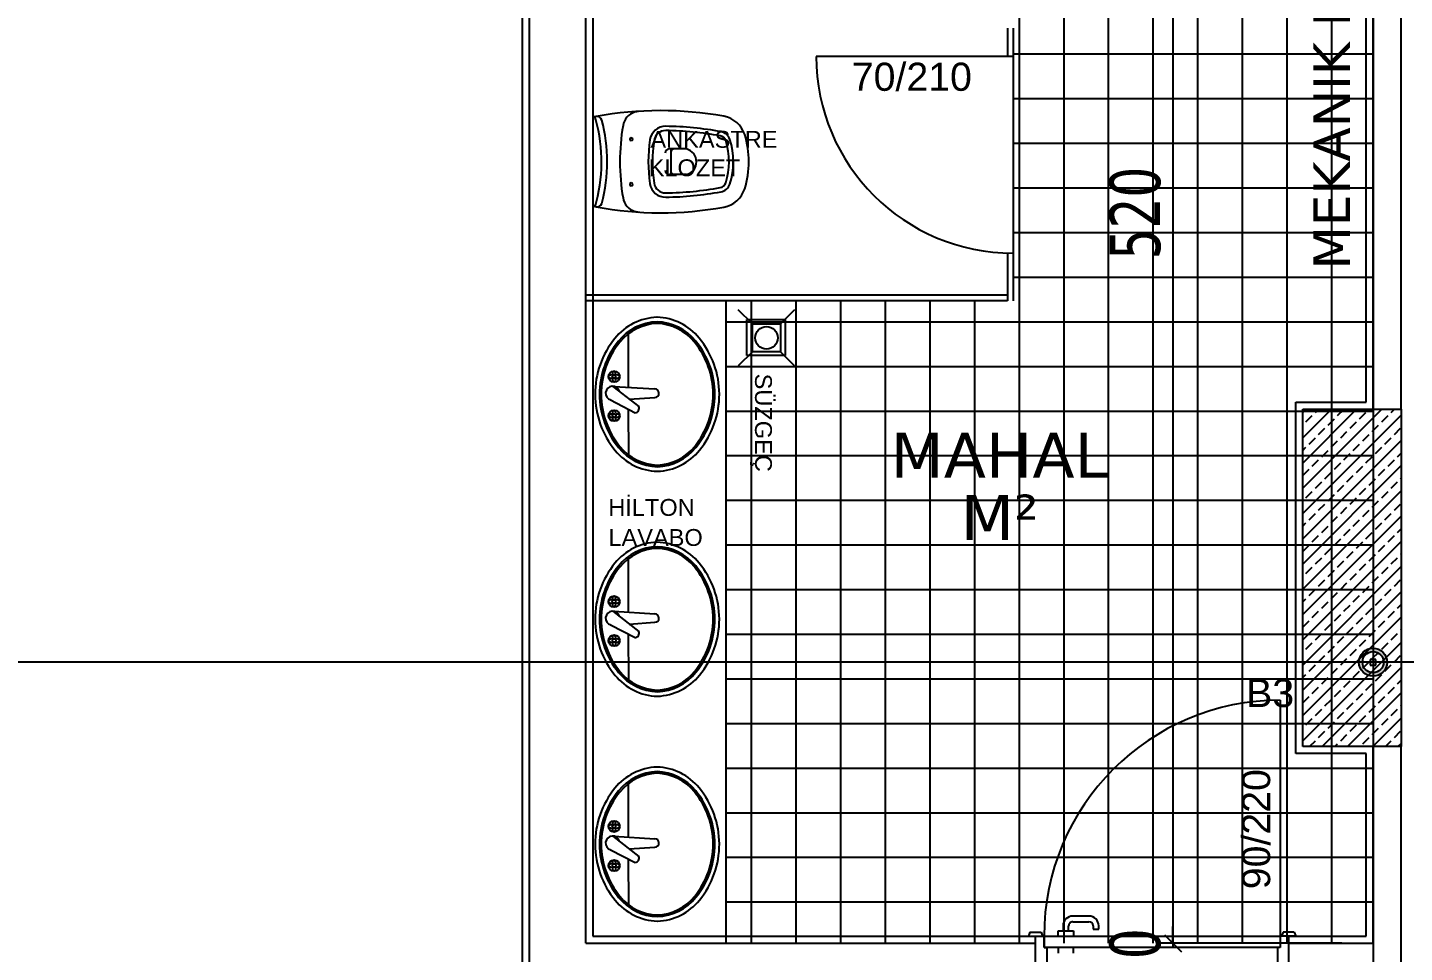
# Model space of a CAD drawing. Header units: millimetres. Extents: x 43168.9 to 43194.6, y -25545.1 to -25543.4.
# Drawn here: x 43172.8132 to 43172.9111, y -25544.0046 to -25543.9388 of the extents above; entities that cross this region are included whole.
import ezdxf
from ezdxf.enums import TextEntityAlignment as Align

# ---------------------------------------------------------------- set-up
doc = ezdxf.new("R2010")
doc.units = ezdxf.units.MM
doc.header["$LTSCALE"] = 200
doc.linetypes.add('DASHDOT2', pattern=[0.5, 0.25, -0.125, 0, -0.125])
for name, color, linetype in [('ahsap-mal_sgh', 44, 'Continuous'), ('aks_sgh', 5, 'DASHDOT2'), ('dograma_sgh', 43, 'Continuous'), ('duv_sgh', 4, 'Continuous'), ('gor-3_sgh', 191, 'Continuous'), ('kolon-b.a_sgh', 6, 'Continuous'), ('olcuic_sgh', 183, 'Continuous'), ('poz_sgh', 12, 'Continuous'), ('siva_sgh', 145, 'Continuous'), ('tarama-betonarme_sgh', 223, 'Continuous'), ('tarama-zemin_sgh', 197, 'Continuous'), ('yazi-genel_sgh', 7, 'Continuous'), ('yazi-merdi_sgh', 9, 'Continuous')]:
    doc.layers.add(name, color=color, linetype=linetype)
doc.styles.add('1-200', font='arial.ttf', dxfattribs={"height": 60})
doc.styles.add('dim', font='VERDANA.TTF', dxfattribs={"width": 0.7})
doc.styles.add('text1', font='VERDANA.TTF')
doc.styles.add('text2', font='arial.ttf')

msp = doc.modelspace()

# ---------------------------------------------------------------- hatches: boundary and pattern name
h = msp.add_hatch(color=256)
edge = h.paths.add_edge_path()
edge.add_arc((43172.90887904171, -25543.98391939969), 0.001, 0, 360)
edge = h.paths.add_edge_path(flags=16)
edge.add_arc((43172.90887904171, -25543.98391939969), 0.00075, 0, 360)

# ---------------------------------------------------------------- linework, layer by layer
at = {"color": 0, "linetype": 'Continuous'}
for p, q in [((43172.85337904171, -25543.945153073), (43172.85337904171, -25543.95148572637)), ((43172.8600529617, -25543.947408533), (43172.8588433617, -25543.947408533)), ((43172.85894416171, -25543.947408533), (43172.85894416171, -25543.94922293301)), ((43172.8600529617, -25543.94922293301), (43172.8588433617, -25543.94922293301))]:
    msp.add_line(p, q, dxfattribs=at)
for p, q in [((43172.86473479174, -25543.9598406321), (43172.86373479175, -25543.9588406321)), ((43172.86773479174, -25543.9588406321), (43172.86673479174, -25543.9598406321)), ((43172.86473479174, -25543.9618406321), (43172.86473479174, -25543.9598406321)), ((43172.86473479174, -25543.9598406321), (43172.86673479174, -25543.9598406321)), ((43172.86673479174, -25543.9598406321), (43172.86673479174, -25543.9618406321)), ((43172.86473479174, -25543.9618406321), (43172.86373479175, -25543.9628406321)), ((43172.86673479174, -25543.9618406321), (43172.86473479174, -25543.9618406321)), ((43172.86773479174, -25543.9628406321), (43172.86673479174, -25543.9618406321))]:
    msp.add_line(p, q)
at = {"color": 0}
for p, q in [((43172.85589660074, -25543.96057330263), (43172.85590515455, -25543.96435931916)), ((43172.8548138511, -25543.96429865526), (43172.85665167431, -25543.96573544293)), ((43172.85489187601, -25543.96429476309), (43172.85779351337, -25543.96447962667)), ((43172.85464613407, -25543.96526053869), (43172.85638844732, -25543.96616825431)), ((43172.85597417301, -25543.9652051373), (43172.85779486895, -25543.96507962514)), ((43172.85590867678, -25543.965918302), (43172.8559159952, -25543.96915752499)), ((43172.85589660074, -25543.97657330263), (43172.85590515455, -25543.98035931916)), ((43172.8548138511, -25543.98029865526), (43172.85665167431, -25543.98173544293)), ((43172.85489187601, -25543.98029476309), (43172.85779351337, -25543.98047962667)), ((43172.85597417301, -25543.9812051373), (43172.85779486895, -25543.98107962514)), ((43172.85464613407, -25543.98126053869), (43172.85638844732, -25543.98216825431)), ((43172.85590867678, -25543.981918302), (43172.8559159952, -25543.98515752498)), ((43172.85589660074, -25543.99257330263), (43172.85590515455, -25543.99635931916)), ((43172.8548138511, -25543.99629865526), (43172.85665167431, -25543.99773544292)), ((43172.85489187601, -25543.99629476309), (43172.85779351337, -25543.99647962667)), ((43172.85464613407, -25543.99726053869), (43172.85638844732, -25543.99816825431)), ((43172.85597417301, -25543.9972051373), (43172.85779486895, -25543.99707962514)), ((43172.85590867678, -25543.997918302), (43172.8559159952, -25544.00115752498))]:
    msp.add_line(p, q, dxfattribs=at)
at = {"color": 0, "linetype": 'ByBlock', "lineweight": -2}
for p, q in [((43172.9090790417, -25543.98371939969), (43172.90867904171, -25543.98371939969)), ((43172.90867904171, -25543.98371939969), (43172.90867904171, -25543.98411939969)), ((43172.90894975238, -25543.98384868901), (43172.90880833103, -25543.98399011037)), ((43172.90894975238, -25543.98399011037), (43172.90880833103, -25543.98384868901)), ((43172.9090790417, -25543.98411939969), (43172.9090790417, -25543.98371939969)), ((43172.90867904171, -25543.98411939969), (43172.9090790417, -25543.98411939969)), ((43172.89405010949, -25544.00331939969), (43172.8952501095, -25544.00451939969)), ((43172.89405010949, -25544.00331939969), (43172.8952501095, -25544.00451939969))]:
    msp.add_line(p, q, dxfattribs=at)
msp.add_circle((43172.86573479174, -25543.9608406321), 0.0008)
at = {"color": 0}
for centre, radius in [((43172.85489791472, -25543.96360531949), 0.0003999999999999999), ((43172.85489394601, -25543.96360040893), 0.00012439710618346), ((43172.85490419289, -25543.96638410974), 0.0003999999999999999), ((43172.85490418173, -25543.96637917066), 0.00012439710618346), ((43172.85489791472, -25543.97960531949), 0.0003999999999999999), ((43172.85489394601, -25543.97960040893), 0.00012439710618346), ((43172.85490419289, -25543.98238410974), 0.0003999999999999999), ((43172.85490418173, -25543.98237917066), 0.00012439710618346), ((43172.85489791472, -25543.99560531949), 0.0003999999999999999), ((43172.85489394601, -25543.99560040893), 0.00012439710618346), ((43172.85490419289, -25543.99838410974), 0.0003999999999999999), ((43172.85490418173, -25543.99837917066), 0.00012439710618346)]:
    msp.add_circle(centre, radius, dxfattribs=at)
at = {"color": 0, "linetype": 'Continuous', "lineweight": -2}
for radius in [0.001, 0.00075]:
    msp.add_circle((43172.90887904171, -25543.98391939969), radius, dxfattribs=at)
at = {"color": 0, "linetype": 'Continuous'}
for centre, radius, start, end in [((43172.8582083217, -25543.969926933), 0.02524468, 79.73889383134453, 100.4550887592363), ((43172.85672624171, -25543.94594499301), 0.0012096, 107.8230572163464, 170.2937211705449), ((43172.85684476171, -25543.946313573), 0.00159678, 97.88293826158487, 107.8230572163464), ((43172.85414141943, -25543.94819241322), 0.003133497843446896, 99.44328543326012, 104.0813472852869), ((43172.85337904171, -25543.94539499301), 0.00024192, 14.9799574775864, 90), ((43172.8424633617, -25543.94831573301), 0.0115416, 343.9011990773199, 14.9799574775864), ((43172.85368948171, -25543.94543839301), 0.0003427200000000001, 14.88803386655971, 100.4550887592363), ((43172.8428665617, -25543.94831573301), 0.0115416, 345.1119661334403, 14.88803386655971), ((43172.8705865617, -25543.94831573301), 0.0152712, 170.2937211705449, 189.7147820364132), ((43172.8585629617, -25543.946922733), 0.00112896, 89.11678871460181, 171.57212782641), ((43172.8582083217, -25543.969926933), 0.02413588000000001, 79.73889383134453, 89.11678871460181), ((43172.8623641017, -25543.946970573), 0.0019152, 17.65117063173756, 79.73889383134453), ((43172.8561217617, -25543.946702933), 0.000105, 90, 270), ((43172.8561217617, -25543.946702933), 0.000105, 270, 90), ((43172.86796470171, -25543.94831573301), 0.01063334, 171.57212782641, 188.42787217359), ((43172.86796470171, -25543.94831573301), 0.01033094, 171.57212782641, 188.42787217359), ((43172.8585629617, -25543.946922733), 0.00082656, 89.11678871460181, 171.57212782641), ((43172.8582083217, -25543.969926933), 0.02383348, 79.73889383134453, 89.11678871460181), ((43172.8623641017, -25543.946970573), 0.000504, 17.65117063173756, 79.73889383134453), ((43172.8623641017, -25543.946970573), 0.0008064000000000001, 17.65117063173756, 79.73889383134453), ((43172.8581367017, -25543.94831573301), 0.00494026, 342.3488293682625, 17.65117063173756), ((43172.8581367017, -25543.94831573301), 0.005242660000000001, 342.3488293682625, 17.65117063173756), ((43172.8581367017, -25543.94831573301), 0.006351460000000001, 342.3488293682625, 17.65117063173756), ((43172.8588433617, -25543.947710933), 0.0003024, 90, 180), ((43172.85914576171, -25543.947610133), 0.0002016, 90, 180), ((43172.8598225617, -25543.94831573301), 0.000936, 284.2500339163808, 75.74996608361924), ((43172.8588433617, -25543.94892053301), 0.0003024, 180, 270), ((43172.85914576171, -25543.94902133301), 0.0002016, 180, 270), ((43172.8561217617, -25543.949925433), 0.000105, 90, 270), ((43172.8561217617, -25543.949925433), 0.000105, 270, 90), ((43172.8585629617, -25543.94970873301), 0.00112896, 188.42787217359, 270.8832112853982), ((43172.8585629617, -25543.94970873301), 0.00082656, 188.42787217359, 270.8832112853982), ((43172.8582083217, -25543.92670455301), 0.02383348, 270.8832112853982, 280.2611061686555), ((43172.8582083217, -25543.92670455301), 0.02413588000000001, 270.8832112853982, 280.2611061686555), ((43172.8623641017, -25543.949660913), 0.000504, 280.2611061686555, 342.3488293682625), ((43172.8623641017, -25543.949660913), 0.0008064000000000001, 280.2611061686555, 342.3488293682625), ((43172.8623641017, -25543.949660913), 0.0019152, 280.2611061686555, 342.3488293682625), ((43172.8534031617, -25543.95127963301), 0.0002074999999995732, 263.3247934481943, 343.1112818752727), ((43172.85213285849, -25543.9591733134), 0.007787937268195099, 78.93676988363478, 80.7922601701281), ((43172.85368948171, -25543.951193073), 0.0003427200000000001, 259.5449112407637, 345.1119661334403), ((43172.8582083217, -25543.92670455301), 0.02524468, 259.5449112407637, 280.2611061686555), ((43172.85672660171, -25543.95068855301), 0.0012096, 189.7147820364132, 253.5794592281668), ((43172.85682574171, -25543.95035211301), 0.00156034, 253.5794592281668, 262.6360429942167)]:
    msp.add_arc(centre, radius, start, end, dxfattribs=at)
at = {"color": 0}
for centre, radius, start, end in [((43172.85810667962, -25543.9634274588), 0.004049800000000324, 92.34144846815191, 141.0254493116323), ((43172.85810667962, -25543.9634274588), 0.004049800000000324, 92.34144846815191, 141.0254493116323), ((43172.85781882035, -25543.96342810916), 0.004049800000000196, 39.23344902604195, 87.91744892275713), ((43172.85781882035, -25543.96342810916), 0.004049800000000196, 39.23344902604195, 87.91744892275713), ((43172.85810667962, -25543.9634274588), 0.003729800000000142, 92.34144846815191, 141.0374485130349), ((43172.85810667962, -25543.9634274588), 0.003609800000000086, 92.4144489425547, 141.0414486837131), ((43172.85781882035, -25543.96342810916), 0.003729799999999996, 39.22144891144489, 87.91744892275713), ((43172.85781882035, -25543.96342810916), 0.003609800000000158, 39.21744894451481, 87.84444887202177), ((43172.85984967272, -25543.96485650448), 0.0063036799999998, 140.8924481706946, 180.1294491598119), ((43172.85984967272, -25543.96485650448), 0.005983680000000094, 140.8924481706946, 180.1294491598119), ((43172.85984967272, -25543.96485650448), 0.005863680000000021, 140.8924481706946, 180.1294491598119), ((43172.85608232234, -25543.96486501611), 0.005863680000000023, 0.1294491598119359, 39.36644884608541), ((43172.85608232234, -25543.96486501611), 0.00598367999999993, 0.1294491598119359, 39.36644884608541), ((43172.85608232234, -25543.96486501611), 0.006303680000000212, 0.1294491598119359, 39.36644884608541), ((43172.85608232234, -25543.96486501611), 0.006303680000000212, 0.1294491598119359, 39.36644884608541), ((43172.85469816046, -25543.96371431047), 0.0002299507936850083, 59.99192556043507, 150.5591996478084), ((43172.85501092476, -25543.96339784624), 0.000229950793684532, 119.6996974594217, 210.6818776873972), ((43172.85478396836, -25543.96339835901), 0.0002299507936844641, 329.5770206721867, 60.55920055542649), ((43172.85509815944, -25543.96371340675), 0.0002299507936843414, 29.6996983647158, 120.2669726766437), ((43172.85479743258, -25543.96478640698), 0.0005000000000000007, 14.24190700078546, 253.7330543568999), ((43172.85469764769, -25543.96348735407), 0.0002299507936827595, 209.6996983647158, 299.1727794599041), ((43172.85501182848, -25543.96379784522), 0.0002299507936850569, 151.504049280144, 240.5592005554265), ((43172.85478487208, -25543.96379835799), 0.0002299507936847622, 299.6996974594217, 28.75484834267048), ((43172.85509764667, -25543.96348645035), 0.0002299507936829286, 241.0861183972154, 330.5591996478084), ((43172.85984967272, -25543.96485650448), 0.00630367999999993, 180.1294491598119, 219.3664488460854), ((43172.85984967272, -25543.96485650448), 0.00598367999999993, 180.1294491598119, 219.3664488460854), ((43172.85984967272, -25543.96485650448), 0.005863680000000023, 180.1294491598119, 219.3664488460854), ((43172.85779419116, -25543.9647796259), 0.0002999999999999998, 270.1294481199652, 90.12944811996509), ((43172.85608232234, -25543.96486501611), 0.005863699999999879, 320.8924481706946, 0.1294491598119359), ((43172.85608232234, -25543.96486501611), 0.005983699999999953, 320.8924481706946, 0.1294491598119359), ((43172.85608232234, -25543.96486501611), 0.006303700000000025, 320.8924481706946, 0.1294491598119359), ((43172.85470443862, -25543.96649310072), 0.0002299507936840477, 61.08611839721542, 150.5591996478084), ((43172.85470392586, -25543.96626614432), 0.0002299507936838179, 209.6996983647158, 300.2669726766437), ((43172.85501721322, -25543.96618119308), 0.0002299507936836166, 119.6996974594217, 208.7548483426704), ((43172.85479025682, -25543.96618170584), 0.0002299507936838901, 331.504049280144, 60.55920055542649), ((43172.85510392483, -25543.9662652406), 0.0002299507936826594, 239.991925560435, 330.5591996478084), ((43172.8551044376, -25543.966492197), 0.0002299507936828031, 29.6996983647158, 119.1727794599041), ((43172.85637375756, -25543.96586286999), 0.0003057374255369491, 272.7539487584765, 24.63183664950526), ((43172.85501811694, -25543.96658119206), 0.0002299507936865124, 149.5770206721868, 240.5592005554265), ((43172.85479116054, -25543.96658170482), 0.0002299507936863471, 299.6996974594217, 30.68187768739717), ((43172.8581131547, -25543.96629341148), 0.004049800000000196, 219.2334490260419, 267.9174489227572), ((43172.8581131547, -25543.96629341148), 0.004049800000000196, 219.2334490260419, 267.9174489227572), ((43172.8581131547, -25543.96629341148), 0.003729799999999996, 219.2214489114449, 267.9174489227572), ((43172.8581131547, -25543.96629341148), 0.003609800000000158, 219.2174489445148, 267.8444488720218), ((43172.85782529544, -25543.96629406185), 0.003609800000000368, 272.4144489425547, 321.0414486837131), ((43172.85782529544, -25543.96629406185), 0.003729800000000142, 272.3414484681519, 321.0374485130349), ((43172.85782529544, -25543.96629406185), 0.004049800000000042, 272.3414484681519, 321.0254493116323), ((43172.85810667962, -25543.97942745879), 0.004049800000000324, 92.34144846815191, 141.0254493116323), ((43172.85810667962, -25543.97942745879), 0.004049800000000324, 92.34144846815191, 141.0254493116323), ((43172.85810667962, -25543.97942745879), 0.003729800000000142, 92.34144846815191, 141.0374485130349), ((43172.85810667962, -25543.97942745879), 0.003609800000000086, 92.4144489425547, 141.0414486837131), ((43172.85781882035, -25543.97942810916), 0.003729799999999996, 39.22144891144489, 87.91744892275713), ((43172.85781882035, -25543.97942810916), 0.003609800000000158, 39.21744894451481, 87.84444887202177), ((43172.85781882035, -25543.97942810916), 0.004049800000000196, 39.23344902604195, 87.91744892275713), ((43172.85781882035, -25543.97942810916), 0.004049800000000196, 39.23344902604195, 87.91744892275713), ((43172.85984967272, -25543.98085650448), 0.0063036799999998, 140.8924481706946, 180.1294491598119), ((43172.85984967272, -25543.98085650448), 0.005983680000000094, 140.8924481706946, 180.1294491598119), ((43172.85984967272, -25543.98085650448), 0.005863680000000021, 140.8924481706946, 180.1294491598119), ((43172.85608232234, -25543.98086501611), 0.005863680000000023, 0.1294491598119359, 39.36644884608541), ((43172.85608232234, -25543.98086501611), 0.00598367999999993, 0.1294491598119359, 39.36644884608541), ((43172.85608232234, -25543.98086501611), 0.006303680000000212, 0.1294491598119359, 39.36644884608541), ((43172.85608232234, -25543.98086501611), 0.006303680000000212, 0.1294491598119359, 39.36644884608541), ((43172.85469816046, -25543.97971431047), 0.0002299507936850083, 59.99192556043507, 150.5591996478084), ((43172.85469764769, -25543.97948735407), 0.0002299507936827595, 209.6996983647158, 299.1727794599041), ((43172.85501092476, -25543.97939784624), 0.000229950793684532, 119.6996974594217, 210.6818776873972), ((43172.85501182848, -25543.97979784522), 0.0002299507936850569, 151.504049280144, 240.5592005554265), ((43172.85478396836, -25543.97939835901), 0.0002299507936844641, 329.5770206721867, 60.55920055542649), ((43172.85478487208, -25543.97979835799), 0.0002299507936847622, 299.6996974594217, 28.75484834267048), ((43172.85509815944, -25543.97971340674), 0.0002299507936843414, 29.6996983647158, 120.2669726766437), ((43172.85509764667, -25543.97948645035), 0.0002299507936829286, 241.0861183972154, 330.5591996478084), ((43172.85984967272, -25543.98085650448), 0.00630367999999993, 180.1294491598119, 219.3664488460854), ((43172.85984967272, -25543.98085650448), 0.00598367999999993, 180.1294491598119, 219.3664488460854), ((43172.85984967272, -25543.98085650448), 0.005863680000000023, 180.1294491598119, 219.3664488460854), ((43172.85479743258, -25543.98078640698), 0.0005000000000000007, 14.24190700078546, 253.7330543568999), ((43172.85779419116, -25543.9807796259), 0.0002999999999999998, 270.1294481199652, 90.12944811996509), ((43172.85608232234, -25543.98086501611), 0.005863699999999879, 320.8924481706946, 0.1294491598119359), ((43172.85608232234, -25543.98086501611), 0.005983699999999953, 320.8924481706946, 0.1294491598119359), ((43172.85608232234, -25543.98086501611), 0.006303700000000025, 320.8924481706946, 0.1294491598119359), ((43172.85501721322, -25543.98218119308), 0.0002299507936836166, 119.6996974594217, 208.7548483426704), ((43172.85479025682, -25543.98218170584), 0.0002299507936838901, 331.504049280144, 60.55920055542649), ((43172.85637375756, -25543.98186286999), 0.0003057374255369491, 272.7539487584765, 24.63183664950526), ((43172.85470443862, -25543.98249310072), 0.0002299507936840477, 61.08611839721542, 150.5591996478084), ((43172.85470392586, -25543.98226614432), 0.0002299507936838179, 209.6996983647158, 300.2669726766437), ((43172.85501811694, -25543.98258119206), 0.0002299507936865124, 149.5770206721868, 240.5592005554265), ((43172.85479116054, -25543.98258170482), 0.0002299507936863471, 299.6996974594217, 30.68187768739717), ((43172.85510392483, -25543.9822652406), 0.0002299507936826594, 239.991925560435, 330.5591996478084), ((43172.8551044376, -25543.982492197), 0.0002299507936828031, 29.6996983647158, 119.1727794599041), ((43172.8581131547, -25543.98229341148), 0.004049800000000196, 219.2334490260419, 267.9174489227572), ((43172.8581131547, -25543.98229341148), 0.004049800000000196, 219.2334490260419, 267.9174489227572), ((43172.8581131547, -25543.98229341148), 0.003729799999999996, 219.2214489114449, 267.9174489227572), ((43172.8581131547, -25543.98229341148), 0.003609800000000158, 219.2174489445148, 267.8444488720218), ((43172.85782529544, -25543.98229406185), 0.003609800000000368, 272.4144489425547, 321.0414486837131), ((43172.85782529544, -25543.98229406185), 0.003729800000000142, 272.3414484681519, 321.0374485130349), ((43172.85782529544, -25543.98229406185), 0.004049800000000042, 272.3414484681519, 321.0254493116323), ((43172.85810667962, -25543.9954274588), 0.004049800000000324, 92.34144846815191, 141.0254493116323), ((43172.85810667962, -25543.9954274588), 0.004049800000000324, 92.34144846815191, 141.0254493116323), ((43172.85810667962, -25543.9954274588), 0.003729800000000142, 92.34144846815191, 141.0374485130349), ((43172.85810667962, -25543.9954274588), 0.003609800000000086, 92.4144489425547, 141.0414486837131), ((43172.85781882035, -25543.99542810916), 0.003729799999999996, 39.22144891144489, 87.91744892275713), ((43172.85781882035, -25543.99542810916), 0.003609800000000158, 39.21744894451481, 87.84444887202177), ((43172.85781882035, -25543.99542810916), 0.004049800000000196, 39.23344902604195, 87.91744892275713), ((43172.85781882035, -25543.99542810916), 0.004049800000000196, 39.23344902604195, 87.91744892275713), ((43172.85608232234, -25543.99686501611), 0.006303680000000212, 0.1294491598119359, 39.36644884608541), ((43172.85608232234, -25543.99686501611), 0.006303680000000212, 0.1294491598119359, 39.36644884608541), ((43172.85984967272, -25543.99685650448), 0.0063036799999998, 140.8924481706946, 180.1294491598119), ((43172.85984967272, -25543.99685650448), 0.005983680000000094, 140.8924481706946, 180.1294491598119), ((43172.85984967272, -25543.99685650448), 0.005863680000000021, 140.8924481706946, 180.1294491598119), ((43172.85608232234, -25543.99686501611), 0.005863680000000023, 0.1294491598119359, 39.36644884608541), ((43172.85608232234, -25543.99686501611), 0.00598367999999993, 0.1294491598119359, 39.36644884608541), ((43172.85469816046, -25543.99571431047), 0.0002299507936850083, 59.99192556043507, 150.5591996478084), ((43172.85469764769, -25543.99548735407), 0.0002299507936827595, 209.6996983647158, 299.1727794599041), ((43172.85501092476, -25543.99539784624), 0.000229950793684532, 119.6996974594217, 210.6818776873972), ((43172.85501182848, -25543.99579784522), 0.0002299507936850569, 151.504049280144, 240.5592005554265), ((43172.85478396836, -25543.99539835901), 0.0002299507936844641, 329.5770206721867, 60.55920055542649), ((43172.85478487208, -25543.99579835799), 0.0002299507936847622, 299.6996974594217, 28.75484834267048), ((43172.85509815944, -25543.99571340674), 0.0002299507936843414, 29.6996983647158, 120.2669726766437), ((43172.85509764667, -25543.99548645035), 0.0002299507936829286, 241.0861183972154, 330.5591996478084), ((43172.85479743258, -25543.99678640698), 0.0005000000000000007, 14.24190700078546, 253.7330543568999), ((43172.85779419116, -25543.9967796259), 0.0002999999999999998, 270.1294481199652, 90.12944811996509), ((43172.85984967272, -25543.99685650448), 0.00630367999999993, 180.1294491598119, 219.3664488460854), ((43172.85984967272, -25543.99685650448), 0.00598367999999993, 180.1294491598119, 219.3664488460854), ((43172.85984967272, -25543.99685650448), 0.005863680000000023, 180.1294491598119, 219.3664488460854), ((43172.85637375756, -25543.99786286999), 0.0003057374255369491, 272.7539487584765, 24.63183664950526), ((43172.85608232234, -25543.99686501611), 0.005863699999999879, 320.8924481706946, 0.1294491598119359), ((43172.85608232234, -25543.99686501611), 0.005983699999999953, 320.8924481706946, 0.1294491598119359), ((43172.85608232234, -25543.99686501611), 0.006303700000000025, 320.8924481706946, 0.1294491598119359), ((43172.85470443862, -25543.99849310072), 0.0002299507936840477, 61.08611839721542, 150.5591996478084), ((43172.85470392586, -25543.99826614432), 0.0002299507936838179, 209.6996983647158, 300.2669726766437), ((43172.85501721322, -25543.99818119308), 0.0002299507936836166, 119.6996974594217, 208.7548483426704), ((43172.85501811694, -25543.99858119206), 0.0002299507936865124, 149.5770206721868, 240.5592005554265), ((43172.85479025682, -25543.99818170584), 0.0002299507936838901, 331.504049280144, 60.55920055542649), ((43172.85479116054, -25543.99858170482), 0.0002299507936863471, 299.6996974594217, 30.68187768739717), ((43172.85510392483, -25543.9982652406), 0.0002299507936826594, 239.991925560435, 330.5591996478084), ((43172.8551044376, -25543.998492197), 0.0002299507936828031, 29.6996983647158, 119.1727794599041), ((43172.8581131547, -25543.99829341148), 0.003729799999999996, 219.2214489114449, 267.9174489227572), ((43172.8581131547, -25543.99829341148), 0.003609800000000158, 219.2174489445148, 267.8444488720218), ((43172.85782529544, -25543.99829406185), 0.003609800000000368, 272.4144489425547, 321.0414486837131), ((43172.85782529544, -25543.99829406185), 0.003729800000000142, 272.3414484681519, 321.0374485130349), ((43172.8581131547, -25543.99829341148), 0.004049800000000196, 219.2334490260419, 267.9174489227572), ((43172.8581131547, -25543.99829341148), 0.004049800000000196, 219.2334490260419, 267.9174489227572), ((43172.85782529544, -25543.99829406185), 0.004049800000000042, 272.3414484681519, 321.0254493116323)]:
    msp.add_arc(centre, radius, start, end, dxfattribs=at)
at = {"layer": 'ahsap-mal_sgh'}
for p, q in [((43172.8828790417, -25543.93881939969), (43172.8828790417, -25543.94081939969)), ((43172.88327904171, -25543.93881939969), (43172.88327904171, -25543.94081939969)), ((43172.88327904171, -25543.94081939969), (43172.8692790417, -25543.94081939969)), ((43172.8828790417, -25543.95481368423), (43172.8828790417, -25543.95821939969)), ((43172.88327904171, -25543.95481939969), (43172.88327904171, -25543.95821939969)), ((43172.8828790417, -25543.95781939969), (43172.8528790417, -25543.95781939969)), ((43172.8828790417, -25543.95821939969), (43172.8528790417, -25543.95821939969))]:
    msp.add_line(p, q, dxfattribs=at)
msp.add_arc((43172.88327904171, -25543.94081939969), 0.014, 180, 270, dxfattribs=at)
at = {"layer": 'aks_sgh'}
for p, q in [((43172.90887904171, -25543.74091939969), (43172.90887904171, -25544.60991939969)), ((43173.44687959124, -25543.98391939969), (43172.64487849217, -25543.98391939969))]:
    msp.add_line(p, q, dxfattribs=at)
at = {"layer": 'Defpoints', "color": 1}
for p, q in [((43172.86433883783, -25543.9621059665), (43172.86433883783, -25543.95953216525)), ((43172.86433883783, -25543.95953216525), (43172.86707222197, -25543.95953216525)), ((43172.86707222197, -25543.95953216525), (43172.86707222197, -25543.9621059665)), ((43172.86707222197, -25543.9621059665), (43172.86433883783, -25543.9621059665))]:
    msp.add_line(p, q, dxfattribs=at)
at = {"layer": 'dograma_sgh', "color": 145}
msp.add_line((43172.90227904171, -25543.98661939969), (43172.90227904171, -25544.00341939969), dxfattribs=at)
at = {"layer": 'dograma_sgh'}
for p, q in [((43172.88866904208, -25544.0019794002), (43172.88752904208, -25544.00197939991)), ((43172.88752904197, -25544.00237939991), (43172.88866904197, -25544.0023794002)), ((43172.88447904171, -25544.00311939969), (43172.8843790417, -25544.00341939969)), ((43172.8843790417, -25544.00341939969), (43172.88537904171, -25544.00341939969)), ((43172.88447904171, -25544.00311939969), (43172.88527904171, -25544.00311939969)), ((43172.8848790417, -25544.00641939969), (43172.8848790417, -25544.00341939969)), ((43172.8848790417, -25544.00341939969), (43172.8854790417, -25544.00341939969)), ((43172.88527904171, -25544.00311939969), (43172.88537904171, -25544.00341939969)), ((43172.8854790417, -25544.00421939969), (43172.8854790417, -25544.00341939969)), ((43172.8854790417, -25544.00341939969), (43172.90227904171, -25544.00341939969)), ((43172.8854790417, -25544.00341939969), (43172.8854790417, -25544.00371939969)), ((43172.88647904171, -25544.00341939961), (43172.88647904181, -25544.00301939964)), ((43172.88647904181, -25544.00301939964), (43172.88757904181, -25544.00301939992)), ((43172.8868290419, -25544.00267939973), (43172.88682904181, -25544.00301939973)), ((43172.88722904181, -25544.00301939983), (43172.88722904189, -25544.00267939983)), ((43172.88757904181, -25544.00301939992), (43172.88757904171, -25544.00341939991)), ((43172.88896904189, -25544.00267940028), (43172.88896904184, -25544.00291940028)), ((43172.88896904184, -25544.00291940028), (43172.88936904183, -25544.00291940038)), ((43172.88936904183, -25544.00291940038), (43172.8893690419, -25544.00267940038)), ((43172.90227904171, -25544.00341939969), (43172.90227904171, -25544.00421939969)), ((43172.90287904171, -25544.00341939969), (43172.90227904171, -25544.00341939969)), ((43172.90227904171, -25544.00341939969), (43172.90227904171, -25544.00371939969)), ((43172.9024790417, -25544.00311939969), (43172.9023790417, -25544.00341939969)), ((43172.9033790417, -25544.00341939969), (43172.9023790417, -25544.00341939969)), ((43172.9032790417, -25544.00311939969), (43172.9024790417, -25544.00311939969)), ((43172.90287904171, -25544.00641939969), (43172.90287904171, -25544.00341939969)), ((43172.9032790417, -25544.00311939969), (43172.9033790417, -25544.00341939969)), ((43172.8854790417, -25544.00371939969), (43172.8854790417, -25544.00421939969)), ((43172.90227904171, -25544.00421939969), (43172.8854790417, -25544.00421939969)), ((43172.8854790417, -25544.00421939969), (43172.8856790417, -25544.00421939969)), ((43172.8856790417, -25544.00421939969), (43172.8856790417, -25544.00641939969)), ((43172.88647904171, -25544.00421939976), (43172.88647904181, -25544.00461939974)), ((43172.88757904181, -25544.00461939946), (43172.88757904171, -25544.00421939946)), ((43172.90227904171, -25544.00421939969), (43172.90207904171, -25544.00421939969)), ((43172.90207904171, -25544.00421939969), (43172.90207904171, -25544.00641939969)), ((43172.90227904171, -25544.00371939969), (43172.90227904171, -25544.00421939969))]:
    msp.add_line(p, q, dxfattribs=at)
at = {"layer": 'dograma_sgh', "color": 145}
msp.add_arc((43172.90227904171, -25544.00341939969), 0.0168, 90, 180, dxfattribs=at)
at = {"layer": 'dograma_sgh'}
for centre, radius, start, end in [((43172.88752904189, -25544.00267939991), 0.0007, 89.99998540914169, 179.9999854091419), ((43172.88752904189, -25544.00267939991), 0.0003, 89.99998540914169, 179.9999854091419), ((43172.88866904189, -25544.0026794002), 0.0007, 359.9999854091419, 89.99998540914169), ((43172.88866904189, -25544.0026794002), 0.0003, 359.9999854091419, 89.99998540914169)]:
    msp.add_arc(centre, radius, start, end, dxfattribs=at)
at = {"layer": 'duv_sgh'}
for p, q in [((43172.9108790417, -25543.96591939969), (43172.9108790417, -25543.89791939969)), ((43172.8488790417, -25544.01291939969), (43172.8488790417, -25543.89991939969)), ((43172.8528790417, -25544.00391939969), (43172.8528790417, -25543.89991939969)), ((43172.90887904171, -25543.96591939969), (43172.90887904171, -25543.89991939969)), ((43172.90887904171, -25544.00391939969), (43172.90887904171, -25543.98991939969)), ((43172.9108790417, -25544.00591939969), (43172.9108790417, -25543.98991939969)), ((43172.8848790417, -25544.00641939969), (43172.8848790417, -25544.00341939969)), ((43172.90287904171, -25544.00641939969), (43172.90287904171, -25544.00341939969)), ((43172.8528790417, -25544.00391939969), (43172.8848790417, -25544.00391939969)), ((43172.90287904171, -25544.00391939969), (43172.90887904171, -25544.00391939969))]:
    msp.add_line(p, q, dxfattribs=at)
at = {"layer": 'gor-3_sgh'}
msp.add_line((43172.86287904171, -25544.00391939969), (43172.86287904171, -25543.95821939969), dxfattribs=at)
at = {"layer": 'kolon-b.a_sgh'}
for p, q in [((43172.9038790417, -25543.96591939969), (43172.9108790417, -25543.96591939969)), ((43172.9038790417, -25543.98991939969), (43172.9038790417, -25543.96591939969)), ((43172.9108790417, -25543.96591939969), (43172.9108790417, -25543.98991939969)), ((43172.9108790417, -25543.98991939969), (43172.9038790417, -25543.98991939969))]:
    msp.add_line(p, q, dxfattribs=at)
at = {"layer": 'olcuic_sgh'}
for p, q in [((43172.89465010949, -25543.89966939969), (43172.89465010949, -25544.00416939969)), ((43172.89465010949, -25544.00391939969), (43172.89465010949, -25544.00271939969)), ((43172.90665010949, -25544.00391939969), (43172.89365010949, -25544.00391939969)), ((43172.90665010949, -25544.00391939969), (43172.89365010949, -25544.00391939969))]:
    msp.add_line(p, q, dxfattribs=at)
at = {"layer": 'siva_sgh'}
for p, q in [((43172.85337904171, -25543.90041939969), (43172.85337904171, -25544.00341939969)), ((43172.90837904171, -25543.96541939969), (43172.90837904171, -25543.90041939969)), ((43172.8483790417, -25544.01291939969), (43172.8483790417, -25543.90091939969)), ((43172.9033790417, -25543.99041939969), (43172.9033790417, -25543.96541939969)), ((43172.9033790417, -25543.96541939969), (43172.90837904171, -25543.96541939969)), ((43172.90837904171, -25543.99041939969), (43172.9033790417, -25543.99041939969)), ((43172.90837904171, -25544.00341939969), (43172.90837904171, -25543.99041939969)), ((43172.85337904171, -25544.00341939969), (43172.8848790417, -25544.00341939969)), ((43172.90287904171, -25544.00341939969), (43172.90837904171, -25544.00341939969))]:
    msp.add_line(p, q, dxfattribs=at)
at = {"layer": 'tarama-betonarme_sgh'}
for p, q in [((43172.9038790417, -25543.96616087294), (43172.90412051496, -25543.96591939969)), ((43172.9038790417, -25543.96795692417), (43172.90591656618, -25543.96591939969)), ((43172.9038790417, -25543.96975297539), (43172.90771261741, -25543.96591939969)), ((43172.9038790417, -25543.97154902661), (43172.90950866863, -25543.96591939969)), ((43172.9038790417, -25543.97334507784), (43172.9108790417, -25543.96634507784)), ((43172.90410826987, -25543.96682967078), (43172.90455728267, -25543.96638065797)), ((43172.90478178908, -25543.96615615157), (43172.90501854096, -25543.96591939969)), ((43172.9063533339, -25543.96638065797), (43172.9068023467, -25543.96593164517)), ((43172.90792487872, -25543.96660516437), (43172.90837389153, -25543.96615615157)), ((43172.90859839793, -25543.96593164517), (43172.9086106434, -25543.96591939969)), ((43172.90949642354, -25543.96682967078), (43172.90994543635, -25543.96638065797)), ((43172.91016994275, -25543.96615615157), (43172.91040669463, -25543.96591939969)), ((43172.9038790417, -25543.96705889894), (43172.90388376347, -25543.96705417718)), ((43172.90500629548, -25543.96772769639), (43172.90545530829, -25543.96727868358)), ((43172.90567981469, -25543.96705417718), (43172.9061288275, -25543.96660516437)), ((43172.90725135951, -25543.96727868358), (43172.90770037231, -25543.96682967078)), ((43172.90882290433, -25543.96750318999), (43172.90927191714, -25543.96705417718)), ((43172.91039444915, -25543.96772769639), (43172.91084346196, -25543.96727868358)), ((43172.9038790417, -25543.97514112906), (43172.9108790417, -25543.96814112906)), ((43172.90433277627, -25543.9684012156), (43172.90478178908, -25543.96795220279)), ((43172.90590432109, -25543.968625722), (43172.9063533339, -25543.96817670919)), ((43172.9065778403, -25543.96795220279), (43172.90702685311, -25543.96750318999)), ((43172.90814938513, -25543.96817670919), (43172.90859839793, -25543.96772769639)), ((43172.90972092994, -25543.9684012156), (43172.91016994275, -25543.96795220279)), ((43172.9038790417, -25543.96885495017), (43172.90410826987, -25543.968625722)), ((43172.90523080189, -25543.96929924121), (43172.90567981469, -25543.9688502284)), ((43172.9068023467, -25543.96952374761), (43172.90725135951, -25543.96907473481)), ((43172.90747586591, -25543.9688502284), (43172.90792487872, -25543.9684012156)), ((43172.90837389153, -25543.96974825402), (43172.90882290433, -25543.96929924121)), ((43172.90904741074, -25543.96907473481), (43172.90949642354, -25543.968625722)), ((43172.91061895556, -25543.96929924121), (43172.9108790417, -25543.96903915506)), ((43172.9038790417, -25543.97693718029), (43172.9108790417, -25543.96993718029)), ((43172.90388376347, -25543.97064627963), (43172.90433277627, -25543.97019726682)), ((43172.90455728267, -25543.96997276042), (43172.90500629548, -25543.96952374761)), ((43172.9061288275, -25543.97019726682), (43172.9065778403, -25543.96974825402)), ((43172.90770037231, -25543.97042177323), (43172.90814938513, -25543.96997276042)), ((43172.90927191714, -25543.97064627963), (43172.90972092994, -25543.97019726682)), ((43172.90994543635, -25543.96997276042), (43172.91039444915, -25543.96952374761)), ((43172.90478178908, -25543.97154430524), (43172.90523080189, -25543.97109529243)), ((43172.90545530829, -25543.97087078603), (43172.90590432109, -25543.97042177323)), ((43172.9063533339, -25543.97176881164), (43172.9068023467, -25543.97131979884)), ((43172.90702685311, -25543.97109529243), (43172.90747586591, -25543.97064627963)), ((43172.90859839793, -25543.97131979884), (43172.90904741074, -25543.97087078603)), ((43172.91016994275, -25543.97154430524), (43172.91061895556, -25543.97109529243)), ((43172.91084346196, -25543.97087078603), (43172.9108790417, -25543.97083520629)), ((43172.9038790417, -25543.97873323151), (43172.9108790417, -25543.97173323151)), ((43172.90410826987, -25543.97221782445), (43172.90455728267, -25543.97176881164)), ((43172.90567981469, -25543.97244233085), (43172.9061288275, -25543.97199331805)), ((43172.90725135951, -25543.97266683726), (43172.90770037231, -25543.97221782445)), ((43172.90792487872, -25543.97199331805), (43172.90837389153, -25543.97154430524)), ((43172.90949642354, -25543.97221782445), (43172.90994543635, -25543.97176881164)), ((43172.9038790417, -25543.97244705261), (43172.90388376347, -25543.97244233085)), ((43172.90500629548, -25543.97311585006), (43172.90545530829, -25543.97266683726)), ((43172.9065778403, -25543.97334035646), (43172.90702685311, -25543.97289134366)), ((43172.90814938513, -25543.97356486287), (43172.90859839793, -25543.97311585006)), ((43172.90882290433, -25543.97289134366), (43172.90927191714, -25543.97244233085)), ((43172.91039444915, -25543.97311585006), (43172.91084346196, -25543.97266683726)), ((43172.9038790417, -25543.98052928274), (43172.9108790417, -25543.97352928274)), ((43172.9038790417, -25543.97424310384), (43172.90410826987, -25543.97401387568)), ((43172.90433277627, -25543.97378936927), (43172.90478178908, -25543.97334035646)), ((43172.90523080189, -25543.97468739488), (43172.90567981469, -25543.97423838208)), ((43172.90590432109, -25543.97401387568), (43172.9063533339, -25543.97356486287)), ((43172.90747586591, -25543.97423838208), (43172.90792487872, -25543.97378936927)), ((43172.90904741074, -25543.97446288848), (43172.90949642354, -25543.97401387568)), ((43172.90972092994, -25543.97378936927), (43172.91016994275, -25543.97334035646)), ((43172.90455728267, -25543.97536091409), (43172.90500629548, -25543.97491190128)), ((43172.9061288275, -25543.9755854205), (43172.9065778403, -25543.97513640769)), ((43172.9068023467, -25543.97491190128), (43172.90725135951, -25543.97446288848)), ((43172.90837389153, -25543.97513640769), (43172.90882290433, -25543.97468739488)), ((43172.90994543635, -25543.97536091409), (43172.91039444915, -25543.97491190128)), ((43172.91061895556, -25543.97468739488), (43172.9108790417, -25543.97442730873)), ((43172.9038790417, -25543.98232533396), (43172.9108790417, -25543.97532533396)), ((43172.90388376347, -25543.9760344333), (43172.90433277627, -25543.9755854205)), ((43172.90545530829, -25543.9762589397), (43172.90590432109, -25543.9758099269)), ((43172.90702685311, -25543.97648344611), (43172.90747586591, -25543.9760344333)), ((43172.90770037231, -25543.9758099269), (43172.90814938513, -25543.97536091409)), ((43172.90927191714, -25543.9760344333), (43172.90972092994, -25543.9755854205)), ((43172.91084346196, -25543.9762589397), (43172.9108790417, -25543.97622335996)), ((43172.9038790417, -25543.98412138518), (43172.9108790417, -25543.97712138518)), ((43172.90410826987, -25543.97760597812), (43172.90455728267, -25543.97715696532)), ((43172.90478178908, -25543.97693245891), (43172.90523080189, -25543.97648344611)), ((43172.9063533339, -25543.97715696532), (43172.9068023467, -25543.97670795251)), ((43172.90792487872, -25543.97738147172), (43172.90837389153, -25543.97693245891)), ((43172.90859839793, -25543.97670795251), (43172.90904741074, -25543.9762589397)), ((43172.90949642354, -25543.97760597812), (43172.90994543635, -25543.97715696532)), ((43172.91016994275, -25543.97693245891), (43172.91061895556, -25543.97648344611)), ((43172.9038790417, -25543.97783520629), (43172.90388376347, -25543.97783048452)), ((43172.90500629548, -25543.97850400373), (43172.90545530829, -25543.97805499093)), ((43172.90567981469, -25543.97783048452), (43172.9061288275, -25543.97738147172)), ((43172.90725135951, -25543.97805499093), (43172.90770037231, -25543.97760597812)), ((43172.90882290433, -25543.97827949733), (43172.90927191714, -25543.97783048452)), ((43172.91039444915, -25543.97850400373), (43172.91084346196, -25543.97805499093)), ((43172.9038790417, -25543.98591743641), (43172.9108790417, -25543.97891743641)), ((43172.90433277627, -25543.97917752294), (43172.90478178908, -25543.97872851014)), ((43172.90590432109, -25543.97940202934), (43172.9063533339, -25543.97895301654)), ((43172.9065778403, -25543.97872851014), (43172.90702685311, -25543.97827949733)), ((43172.90814938513, -25543.97895301654), (43172.90859839793, -25543.97850400373)), ((43172.90972092994, -25543.97917752294), (43172.91016994275, -25543.97872851014)), ((43172.9038790417, -25543.97963125751), (43172.90410826987, -25543.97940202934)), ((43172.90523080189, -25543.98007554856), (43172.90567981469, -25543.97962653575)), ((43172.9068023467, -25543.98030005496), (43172.90725135951, -25543.97985104215)), ((43172.90747586591, -25543.97962653575), (43172.90792487872, -25543.97917752294)), ((43172.90837389153, -25543.98052456136), (43172.90882290433, -25543.98007554856)), ((43172.90904741074, -25543.97985104215), (43172.90949642354, -25543.97940202934)), ((43172.91061895556, -25543.98007554856), (43172.9108790417, -25543.97981546241)), ((43172.9038790417, -25543.98771348763), (43172.9108790417, -25543.98071348763)), ((43172.90388376347, -25543.98142258697), (43172.90433277627, -25543.98097357417)), ((43172.90455728267, -25543.98074906776), (43172.90500629548, -25543.98030005496)), ((43172.9061288275, -25543.98097357417), (43172.9065778403, -25543.98052456136)), ((43172.90770037231, -25543.98119808057), (43172.90814938513, -25543.98074906776)), ((43172.90927191714, -25543.98142258697), (43172.90972092994, -25543.98097357417)), ((43172.90994543635, -25543.98074906776), (43172.91039444915, -25543.98030005496)), ((43172.90478178908, -25543.98232061258), (43172.90523080189, -25543.98187159978)), ((43172.90545530829, -25543.98164709338), (43172.90590432109, -25543.98119808057)), ((43172.9063533339, -25543.98254511899), (43172.9068023467, -25543.98209610618)), ((43172.90702685311, -25543.98187159978), (43172.90747586591, -25543.98142258697)), ((43172.90859839793, -25543.98209610618), (43172.90904741074, -25543.98164709338)), ((43172.91016994275, -25543.98232061258), (43172.91061895556, -25543.98187159978)), ((43172.91084346196, -25543.98164709338), (43172.9108790417, -25543.98161151363)), ((43172.9038790417, -25543.98950953886), (43172.9108790417, -25543.98250953886)), ((43172.90410826987, -25543.98299413179), (43172.90455728267, -25543.98254511899)), ((43172.90567981469, -25543.9832186382), (43172.9061288275, -25543.98276962539)), ((43172.90725135951, -25543.9834431446), (43172.90770037231, -25543.98299413179)), ((43172.90792487872, -25543.98276962539), (43172.90837389153, -25543.98232061258)), ((43172.90949642354, -25543.98299413179), (43172.90994543635, -25543.98254511899)), ((43172.9038790417, -25543.98322335996), (43172.90388376347, -25543.9832186382)), ((43172.90500629548, -25543.98389215741), (43172.90545530829, -25543.9834431446)), ((43172.9065778403, -25543.98411666381), (43172.90702685311, -25543.983667651)), ((43172.90814938513, -25543.98434117021), (43172.90859839793, -25543.98389215741)), ((43172.90882290433, -25543.983667651), (43172.90927191714, -25543.9832186382)), ((43172.91039444915, -25543.98389215741), (43172.91084346196, -25543.9834431446)), ((43172.9038790417, -25543.98501941118), (43172.90410826987, -25543.98479018302)), ((43172.90433277627, -25543.98456567662), (43172.90478178908, -25543.98411666381)), ((43172.90523080189, -25543.98546370223), (43172.90567981469, -25543.98501468942)), ((43172.9052652321, -25543.98991939969), (43172.9108790417, -25543.98430559008)), ((43172.90590432109, -25543.98479018302), (43172.9063533339, -25543.98434117021)), ((43172.90747586591, -25543.98501468942), (43172.90792487872, -25543.98456567662)), ((43172.90904741074, -25543.98523919583), (43172.90949642354, -25543.98479018302)), ((43172.90972092994, -25543.98456567662), (43172.91016994275, -25543.98411666381)), ((43172.90455728267, -25543.98613722144), (43172.90500629548, -25543.98568820863)), ((43172.9061288275, -25543.98636172784), (43172.9065778403, -25543.98591271503)), ((43172.9068023467, -25543.98568820863), (43172.90725135951, -25543.98523919583)), ((43172.90837389153, -25543.98591271503), (43172.90882290433, -25543.98546370223)), ((43172.90994543635, -25543.98613722144), (43172.91039444915, -25543.98568820863)), ((43172.91061895556, -25543.98546370223), (43172.9108790417, -25543.98520361608)), ((43172.90388376347, -25543.98681074065), (43172.90433277627, -25543.98636172784)), ((43172.90545530829, -25543.98703524705), (43172.90590432109, -25543.98658623424)), ((43172.90702685311, -25543.98725975345), (43172.90747586591, -25543.98681074065)), ((43172.90706128332, -25543.98991939969), (43172.9108790417, -25543.98610164131)), ((43172.90770037231, -25543.98658623424), (43172.90814938513, -25543.98613722144)), ((43172.90927191714, -25543.98681074065), (43172.90972092994, -25543.98636172784)), ((43172.90410826987, -25543.98838228547), (43172.90455728267, -25543.98793327266)), ((43172.90478178908, -25543.98770876626), (43172.90523080189, -25543.98725975345)), ((43172.9063533339, -25543.98793327266), (43172.9068023467, -25543.98748425985)), ((43172.90792487872, -25543.98815777907), (43172.90837389153, -25543.98770876626)), ((43172.90859839793, -25543.98748425985), (43172.90904741074, -25543.98703524705)), ((43172.90885733454, -25543.98991939969), (43172.9108790417, -25543.98789769253)), ((43172.90949642354, -25543.98838228547), (43172.90994543635, -25543.98793327266)), ((43172.91016994275, -25543.98770876626), (43172.91061895556, -25543.98725975345)), ((43172.91084346196, -25543.98703524705), (43172.9108790417, -25543.9869996673)), ((43172.9038790417, -25543.98861151363), (43172.90388376347, -25543.98860679187)), ((43172.90500629548, -25543.98928031108), (43172.90545530829, -25543.98883129827)), ((43172.90567981469, -25543.98860679187), (43172.9061288275, -25543.98815777907)), ((43172.90725135951, -25543.98883129827), (43172.90770037231, -25543.98838228547)), ((43172.90882290433, -25543.98905580468), (43172.90927191714, -25543.98860679187)), ((43172.91039444915, -25543.98928031108), (43172.91084346196, -25543.98883129827)), ((43172.90436720687, -25543.98991939969), (43172.90478178908, -25543.98950481748)), ((43172.9061632581, -25543.98991939969), (43172.9063533339, -25543.98972932389)), ((43172.9065778403, -25543.98950481748), (43172.90702685311, -25543.98905580468)), ((43172.90814938513, -25543.98972932389), (43172.90859839793, -25543.98928031108)), ((43172.90975536055, -25543.98991939969), (43172.91016994275, -25543.98950481748)), ((43172.91065338577, -25543.98991939969), (43172.9108790417, -25543.98969374375))]:
    msp.add_line(p, q, dxfattribs=at)
at = {"layer": 'tarama-zemin_sgh'}
for p, q in [((43172.88372499902, -25544.00391939969), (43172.88372499902, -25543.89991939969)), ((43172.88689999903, -25544.00391939969), (43172.88689999903, -25543.89991939969)), ((43172.89007499903, -25544.00391939969), (43172.89007499903, -25543.89991939969)), ((43172.89324999903, -25544.00391939969), (43172.89324999903, -25543.89991939969)), ((43172.89642499902, -25544.00391939969), (43172.89642499902, -25543.89991939969)), ((43172.89959999903, -25544.00391939969), (43172.89959999903, -25543.89991939969)), ((43172.90277499903, -25544.00391939969), (43172.90277499903, -25543.89991939969)), ((43172.90594999903, -25544.00391939969), (43172.90594999903, -25543.89991939969)), ((43172.90887904171, -25543.94067500002), (43172.88327904171, -25543.94067500002)), ((43172.88327904171, -25543.94081939969), (43172.88327904171, -25543.95481939969)), ((43172.90887904171, -25543.94385000002), (43172.88327904171, -25543.94385000002)), ((43172.90887904171, -25543.94702500002), (43172.88327904171, -25543.94702500002)), ((43172.90887904171, -25543.95020000002), (43172.88327904171, -25543.95020000002)), ((43172.90887904171, -25543.95337500002), (43172.88327904171, -25543.95337500002)), ((43172.90887904171, -25543.95655000002), (43172.88327904171, -25543.95655000002)), ((43172.86467499903, -25544.00391939969), (43172.86467499903, -25543.95821939969)), ((43172.86784999903, -25544.00391939969), (43172.86784999903, -25543.95821939969)), ((43172.87102499903, -25544.00391939969), (43172.87102499903, -25543.95821939969)), ((43172.87419999902, -25544.00391939969), (43172.87419999902, -25543.95821939969)), ((43172.87737499903, -25544.00391939969), (43172.87737499903, -25543.95821939969)), ((43172.88054999903, -25544.00391939969), (43172.88054999903, -25543.95821939969)), ((43172.90887904171, -25543.95972500002), (43172.86287904171, -25543.95972500002)), ((43172.90887904171, -25543.96290000002), (43172.86287904171, -25543.96290000002)), ((43172.90887904171, -25543.96607500002), (43172.86287904171, -25543.96607500002)), ((43172.90887904171, -25543.96925000002), (43172.86287904171, -25543.96925000002)), ((43172.90887904171, -25543.97242500002), (43172.86287904171, -25543.97242500002)), ((43172.90887904171, -25543.97560000002), (43172.86287904171, -25543.97560000002)), ((43172.90887904171, -25543.97877500002), (43172.86287904171, -25543.97877500002)), ((43172.90887904171, -25543.98195000002), (43172.86287904171, -25543.98195000002)), ((43172.90887904171, -25543.98512500002), (43172.86287904171, -25543.98512500002)), ((43172.90887904171, -25543.98830000002), (43172.86287904171, -25543.98830000002)), ((43172.90887904171, -25543.99147500002), (43172.86287904171, -25543.99147500002)), ((43172.90887904171, -25543.99465000002), (43172.86287904171, -25543.99465000002)), ((43172.90887904171, -25543.99782500002), (43172.86287904171, -25543.99782500002)), ((43172.90887904171, -25544.00100000002), (43172.86287904171, -25544.00100000002))]:
    msp.add_line(p, q, dxfattribs=at)

# ---------------------------------------------------------------- texts
at = {"color": 7, "style": 'text1'}
for tag, text, p in [('MAHAL', '', (43172.88233037488, -25543.96920193555)), ('M²', 'm²', (43172.88233037488, -25543.97358593555))]:
    msp.add_attdef(tag, text=text, height=0.003200000000004366, dxfattribs=at).set_placement(p, align=Align.MIDDLE)
at = {"layer": 'aks_sgh', "style": '1-200'}
msp.add_text('B3', height=0.002, rotation=5.211020732175437e-06, dxfattribs=at).set_placement((43172.89985086103, -25543.9871119361))
at = {"layer": 'olcuic_sgh', "color": 2, "style": 'dim', "width": 0.7}
for s, p in [('520', (43172.89373768504, -25543.95526868109)), ('10', (43172.89373889392, -25544.00724392621))]:
    msp.add_text(s, height=0.0036, rotation=90, dxfattribs=at).set_placement(p)
at = {"layer": 'poz_sgh', "style": 'text2'}
msp.add_text('70/210', height=0.002, dxfattribs=at).set_placement((43172.87607827691, -25543.94327103321), align=Align.CENTER)
msp.add_text('90/220', height=0.002, rotation=90, dxfattribs=at).set_placement((43172.90156300641, -25543.9957987331), align=Align.CENTER)
at = {"layer": 'yazi-genel_sgh', "style": 'text2'}
for s, p in [('ANKASTRE ', (43172.85748619508, -25543.94732516813)), ('KLOZET', (43172.85736095634, -25543.94934604126)), ('HİLTON ', (43172.85448644014, -25543.97350810045)), ('LAVABO', (43172.85449789989, -25543.97564725461))]:
    msp.add_text(s, height=0.0012, dxfattribs=at).set_placement(p)
msp.add_text('SÜZGEÇ', height=0.0012, rotation=270, dxfattribs=at).set_placement((43172.86492504632, -25543.96339066521))
at = {"layer": 'yazi-merdi_sgh', "style": 'text1'}
msp.add_text('MEKANIK HAVALANDIRMA', height=0.0026, rotation=90, dxfattribs=at).set_placement((43172.90723467933, -25543.90979149844), align=Align.RIGHT)

doc.saveas('drawing.dxf')
